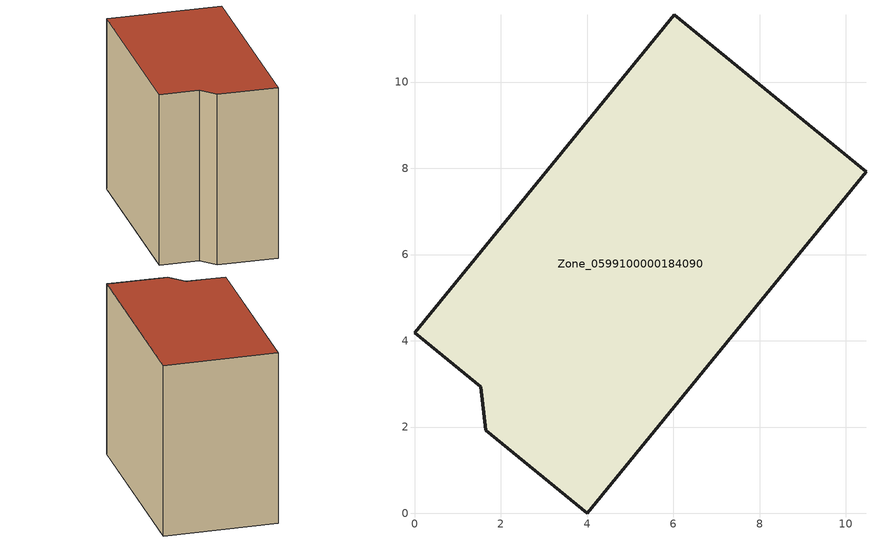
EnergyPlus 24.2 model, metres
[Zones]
Zone_0599100000184090
 floor ground (C_G): 1.65,1.93 1.54,2.93 0,4.19 6.02,11.56 10.47,7.92 4,0 z0
 wall outside (C_F): 1.54,2.93 1.65,1.93 4,0 10.47,7.92 6.02,11.56 0,4.19 1.54,2.93 z0:8.96
 roof outside (C_R): 6.02,11.56 0,4.19 1.54,2.93 1.65,1.93 4,0 10.47,7.92 z8.96
[BUILDING]
Pand.0599100000184090: North Axis=0; Terrain=City; Loads Convergence Tolerance Value=0.04; Temperature Convergence Tolerance Value=0.4; Solar Distribution=FullExterior; Maximum Number of Warmup Days=25; Minimum Number of Warmup Days=1
[Site:Location]
Rotterdam.The.Hague.AP_ZH_NLD Design_Conditions: Latitude=51.96; Longitude=4.45; Time Zone=1; Elevation=-4.5
[SITE:GROUNDTEMPERATURE:BUILDINGSURFACE]
18, 18, 18, 18, 18, 18, 18, 18, 18, 18, 18, 18
[MATERIAL] Thermal Absorptance=0.9; Solar Absorptance=0.7; Visible Absorptance=0.7
Name | Roughness | Thickness | Conductivity | Density | Specific Heat
G.TI.1946 | MediumSmooth | 0.15 | 1 | 540 | 1210
F.TI.1946 | Rough | 0.3 | 0.857143 | 1920 | 840
R.TI.1946 | MediumRough | 0.2 | 0.1 | 1500 | 1000
[CONSTRUCTION]
C_G: G.TI.1946
C_F: F.TI.1946
C_R: R.TI.1946
[ZONE]
Zone_0599100000184090: Type=1; Multiplier=1; Ceiling Height=Autocalculate; Volume=Autocalculate; Floor Area=autocalculate; Part of Total Floor Area=Yes
[ZONEINFILTRATION:DESIGNFLOWRATE]
Infil_Zone_0599100000184090: Zone or ZoneList or Space or SpaceList=Zone_0599100000184090; Schedule=AlwaysOn; Design Flow Rate Calculation Method=Flow/Area; Flow Rate per Floor Area=0.003; Constant Term Coefficient=1; Temperature Term Coefficient=0; Velocity Term Coefficient=0; Velocity Squared Term Coefficient=0
[HVACTEMPLATE:ZONE:IDEALLOADSAIRSYSTEM]
Zone_0599100000184090: Maximum Heating Supply Air Temperature=50; Minimum Cooling Supply Air Temperature=13; Maximum Heating Supply Air Humidity Ratio=0.0156; Minimum Cooling Supply Air Humidity Ratio=0.0077; Heating Limit=NoLimit; Cooling Limit=NoLimit; Dehumidification Control Type=ConstantSensibleHeatRatio; Cooling Sensible Heat Ratio=0.7; Dehumidification Setpoint=60; Humidification Control Type=None; Humidification Setpoint=30; Outdoor Air Method=None; Outdoor Air Flow Rate per Person=0.00944; Outdoor Air Flow Rate per Zone Floor Area=0; Outdoor Air Flow Rate per Zone=0; Demand Controlled Ventilation Type=None; Outdoor Air Economizer Type=NoEconomizer; Heat Recovery Type=None; Sensible Heat Recovery Effectiveness=0.7; Latent Heat Recovery Effectiveness=0.65
[ZONECONTROL:THERMOSTAT]
ThermostatControl_Zone_0599100000184090: Zone or ZoneList=Zone_0599100000184090; Control Type Schedule=DualSetpointControlType; Control 1=Thermostat_Zone_0599100000184090; Temperature Difference Between Cutout And Setpoint=0
[THERMOSTATSETPOINT:DUALSETPOINT]
Thermostat_Zone_0599100000184090: Heating Setpoint Temperature Schedule=HeatingSetpoint_Zone_0599100000184090; Cooling Setpoint Temperature Schedule=CoolingSetpoint_Zone_0599100000184090
[SCHEDULE:COMPACT]
HeatingSetpoint_Zone_0599100000184090: Through: 12/31, For: AllDays, Until: 24:00, 21
CoolingSetpoint_Zone_0599100000184090: Through: 12/31, For: AllDays, Until: 24:00, 24
DualSetpointControlType: Through: 12/31, For: AllDays, Until: 24:00, 4
AlwaysOn: Through: 12/31, For: AllDays, Until: 24:00, 1
